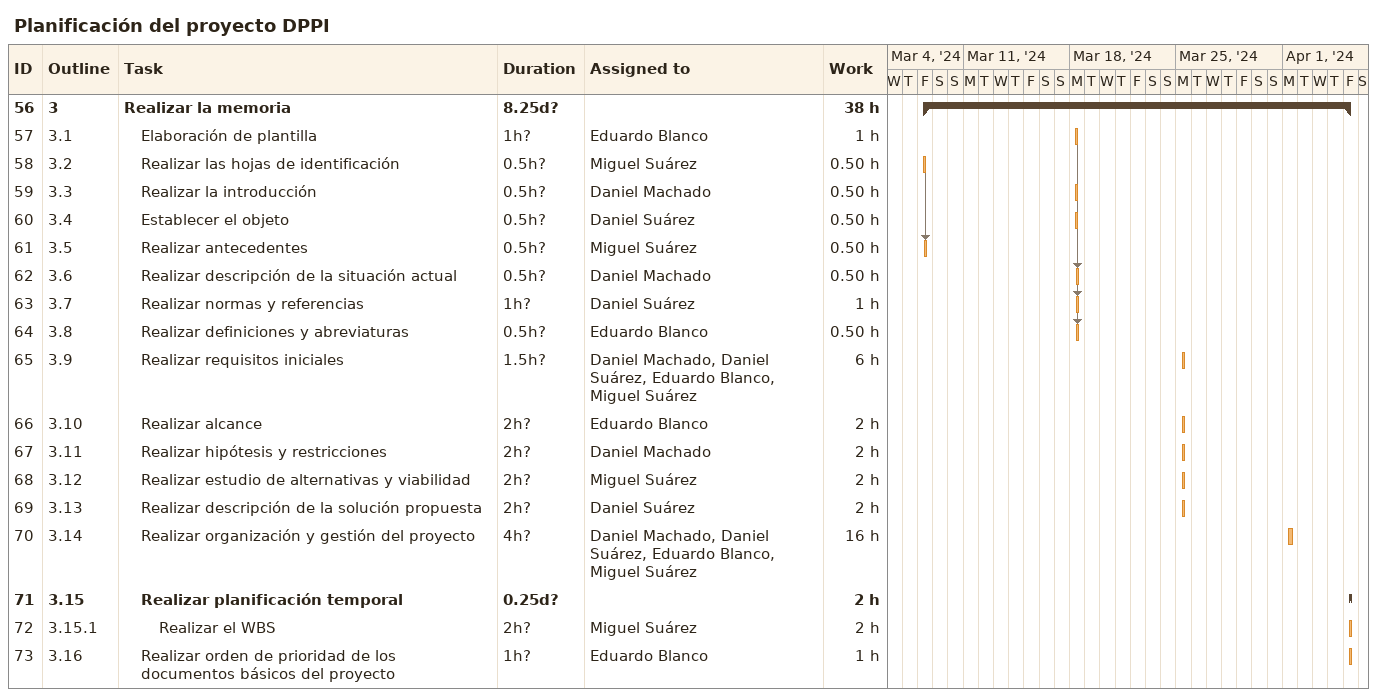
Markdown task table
Planificación del proyecto DPPI

| ID | WBS | Task | Duration | Start | Finish | Predecessors | Resources | Work (h) |
|---|---|---|---|---|---|---|---|---|
| 56 | 3 | **Realizar la memoria** | 8.25d? | 2024-03-08 | 2024-04-05 |  |  | 38 |
| 57 | 3.1 | Elaboración de plantilla | 1h? | 2024-03-18 | 2024-03-18 |  | Eduardo Blanco | 1 |
| 58 | 3.2 | Realizar las hojas de identificación | 0.5h? | 2024-03-08 | 2024-03-08 |  | Miguel Suárez | 0.50 |
| 59 | 3.3 | Realizar la introducción | 0.5h? | 2024-03-18 | 2024-03-18 |  | Daniel Machado | 0.50 |
| 60 | 3.4 | Establecer el objeto | 0.5h? | 2024-03-18 | 2024-03-18 |  | Daniel Suárez | 0.50 |
| 61 | 3.5 | Realizar antecedentes | 0.5h? | 2024-03-08 | 2024-03-08 | 58 | Miguel Suárez | 0.50 |
| 62 | 3.6 | Realizar descripción de la situación actual | 0.5h? | 2024-03-18 | 2024-03-18 | 59 | Daniel Machado | 0.50 |
| 63 | 3.7 | Realizar normas y referencias | 1h? | 2024-03-18 | 2024-03-18 | 60 | Daniel Suárez | 1 |
| 64 | 3.8 | Realizar definiciones y abreviaturas | 0.5h? | 2024-03-18 | 2024-03-18 | 57 | Eduardo Blanco | 0.50 |
| 65 | 3.9 | Realizar requisitos iniciales | 1.5h? | 2024-03-25 | 2024-03-25 |  | Daniel Machado, Daniel Suárez, Eduardo Blanco, Miguel Suárez | 6 |
| 66 | 3.10 | Realizar alcance | 2h? | 2024-03-25 | 2024-03-25 |  | Eduardo Blanco | 2 |
| 67 | 3.11 | Realizar hipótesis y restricciones | 2h? | 2024-03-25 | 2024-03-25 |  | Daniel Machado | 2 |
| 68 | 3.12 | Realizar estudio de alternativas y viabilidad | 2h? | 2024-03-25 | 2024-03-25 |  | Miguel Suárez | 2 |
| 69 | 3.13 | Realizar descripción de la solución propuesta | 2h? | 2024-03-25 | 2024-03-25 |  | Daniel Suárez | 2 |
| 70 | 3.14 | Realizar organización y gestión del proyecto | 4h? | 2024-04-01 | 2024-04-01 |  | Daniel Machado, Daniel Suárez, Eduardo Blanco, Miguel Suárez | 16 |
| 71 | 3.15 | **Realizar planificación temporal** | 0.25d? | 2024-04-05 | 2024-04-05 |  |  | 2 |
| 72 | 3.15.1 | Realizar el WBS | 2h? | 2024-04-05 | 2024-04-05 |  | Miguel Suárez | 2 |
| 73 | 3.16 | Realizar orden de prioridad de los documentos básicos del proyecto | 1h? | 2024-04-05 | 2024-04-05 |  | Eduardo Blanco | 1 |
